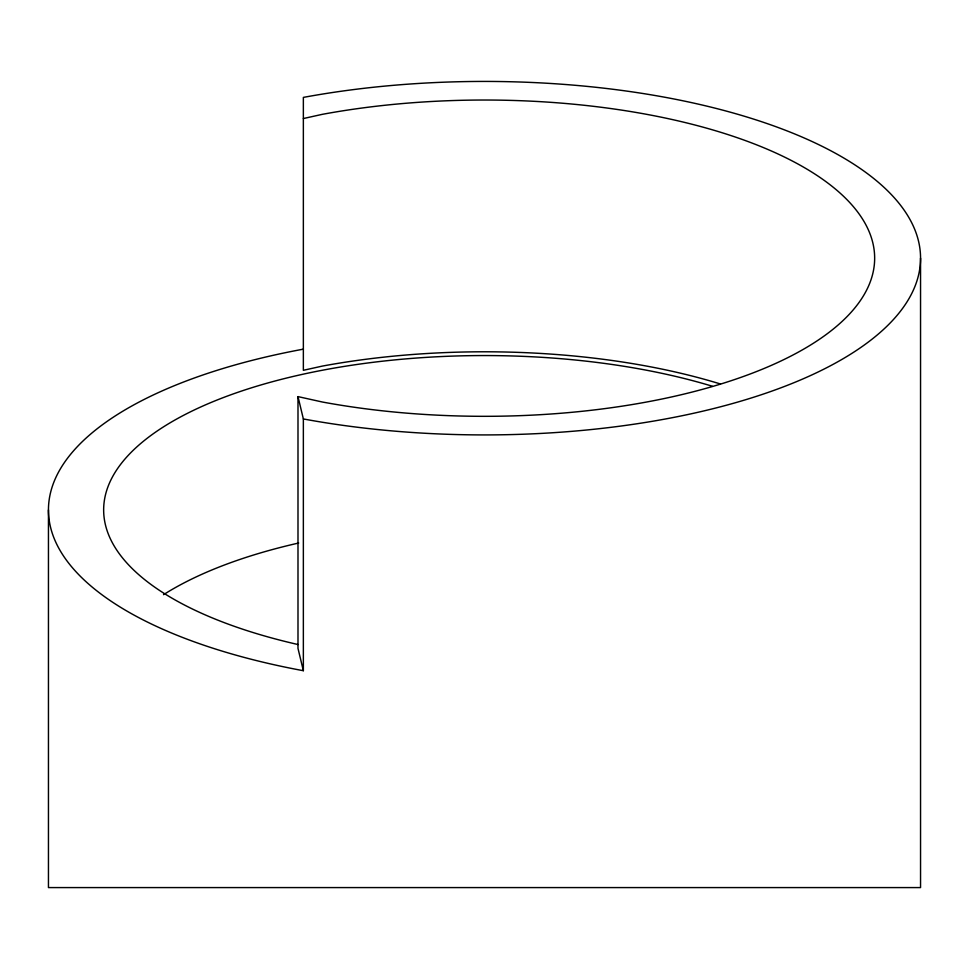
<?xml version="1.0" encoding="UTF-8"?>
<svg xmlns="http://www.w3.org/2000/svg" width="969" height="969" viewBox="0 0 969 969"><rect width="100%" height="100%" fill="white"/><g stroke="black" fill="none" stroke-linecap="round" stroke-linejoin="round"><path stroke-width="1.45" d="M303.358 118.545L322.423 114.318A390.156 158.141 0 0 1 874.656 258.166A390.156 158.141 0 0 1 322.423 402.026L297.992 396.612L297.992 648.382L303.358 670.705A436.05 176.746 0 0 1 48.45 509.936A436.05 176.746 0 0 1 303.358 349.155M297.992 396.612L303.358 418.947L303.358 670.705M720.464 383.99A390.156 158.141 0 0 0 322.423 366.076L303.358 370.303L303.358 97.397A436.05 176.746 0 0 1 920.55 258.166L920.55 887.58L48.45 887.58L48.45 509.936M920.55 258.166A436.05 176.746 0 0 1 303.358 418.947M298.052 644.542A380.853 154.374 0 0 1 165.178 425.803A380.853 154.374 0 0 1 712.312 386.219M163.531 594.675A380.853 154.374 0 0 1 298.694 543.015"/></g></svg>
